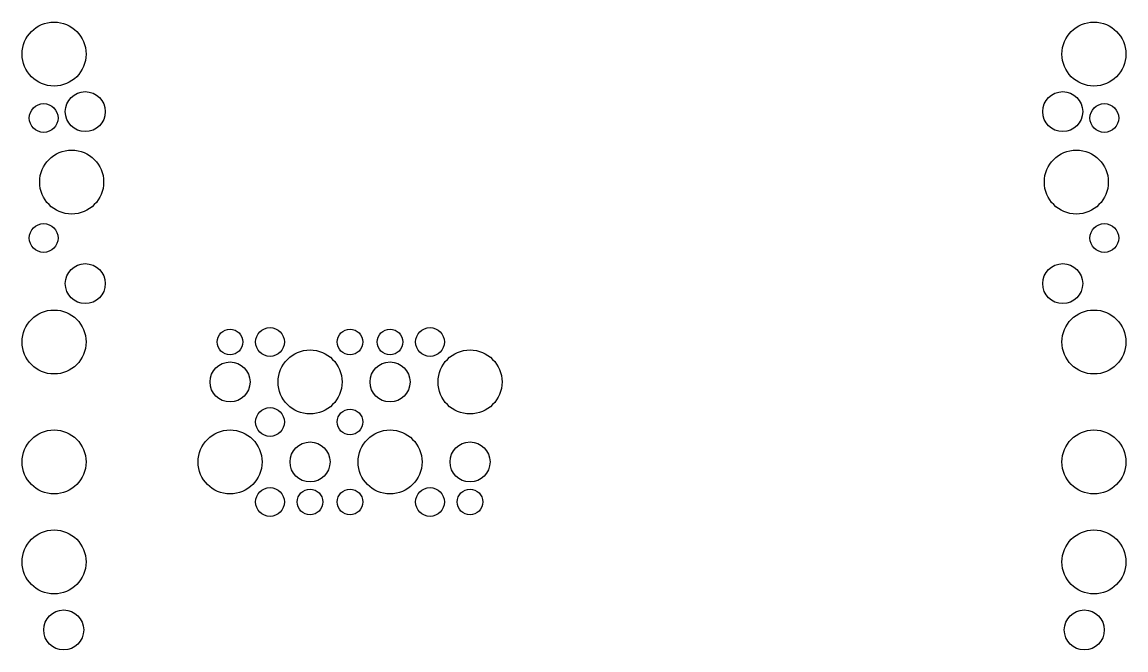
# Model space of a CAD drawing. Extents: x -690 to 690, y -385 to 400.
import ezdxf

# ---------------------------------------------------------------- set-up
doc = ezdxf.new("R2010")
doc.units = 0

msp = doc.modelspace()

# ---------------------------------------------------------------- linework, layer by layer
for centre, radius in [((-650, 360), 40), ((650, 360), 40), ((-611, 288), 25), ((611, 288), 25), ((-663, 280), 18), ((663, 280), 18), ((-628, 200), 40), ((628, 200), 40), ((-663, 130), 18), ((663, 130), 18), ((-611, 73), 25), ((611, 73), 25), ((-650, 0), 40), ((650, 0), 40), ((-430, 0), 16), ((-380, 0), 18), ((-280, 0), 16), ((-230, 0), 16), ((-180, 0), 18), ((-330, -50), 40), ((-130, -50), 40), ((-430, -50), 25), ((-230, -50), 25), ((-380, -100), 18), ((-280, -100), 16), ((-650, -150), 40), ((-650, -150), 40), ((-430, -150), 40), ((-230, -150), 40), ((650, -150), 40), ((650, -150), 40), ((-330, -150), 25), ((-130, -150), 25), ((-380, -200), 18), ((-330, -200), 16), ((-280, -200), 16), ((-180, -200), 18), ((-130, -200), 16), ((-650, -275), 40), ((650, -275), 40), ((-638, -360), 25), ((638, -360), 25)]:
    msp.add_circle(centre, radius)

doc.saveas('drawing.dxf')
